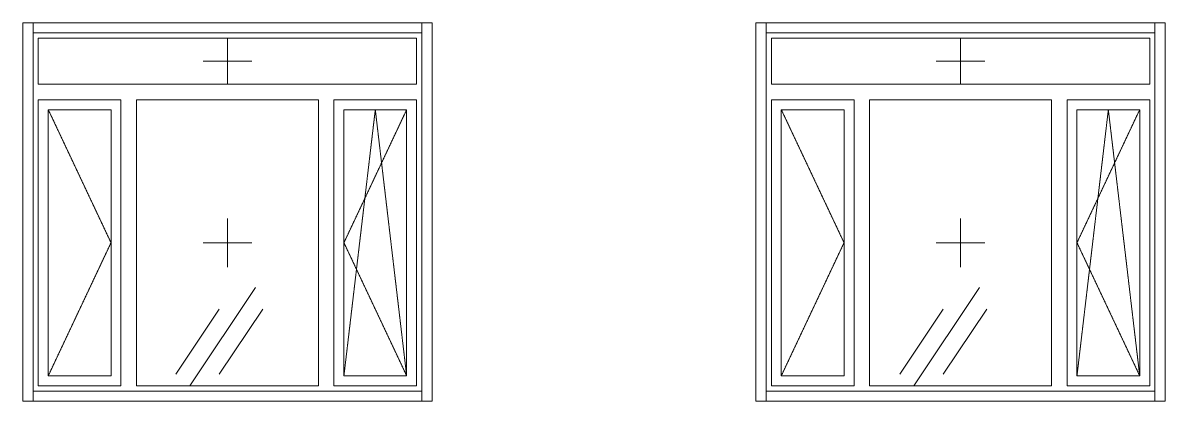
# Model space of a CAD drawing. Header units: millimetres. Extents: x -515342 to 330399, y -224905 to 507333.
# Drawn here: x 143944 to 149554, y 9578 to 11438 of the extents above; entities that cross this region are included whole.
import ezdxf

# ---------------------------------------------------------------- set-up
doc = ezdxf.new("R2010")
doc.units = ezdxf.units.MM
doc.linetypes.add('ASVP_Штриховая_ш2 п1', pattern=[3, 2, -1])
doc.layers.get('0').update_dxf_attribs({"lineweight": 0})
for name, color, linetype, lineweight in [('Витраж', 7, 'Continuous', 0), ('Окна', 7, 'Continuous', 0), ('Окна открывание', 7, 'Continuous', 0)]:
    doc.layers.add(name, color=color, linetype=linetype, lineweight=lineweight)
pattern_1 = [(236.31, (1066.07, 1244.6), (-1777.9963, -3556.002), [641.07, -5769.6]), (236.31, (1101.63, 1137.9), (-1777.9963, -3556.002), [384.64, -6026.03]), (236.31, (888.27, 1137.9), (-1777.9963, -3556.002), [384.64, -6026.03])]

# ---------------------------------------------------------------- blocks, each defined once
blk = doc.blocks.new('Окно_ПВХ_3Створки_1Фрамуга-верх - АР_Окно_ОП_1820_h_х1970_3ст2фр-в-V49-О_АР_Эскиз_Фасад 12-1 копия 1')
at = {"layer": 'Окна'}
h = blk.add_hatch(dxfattribs=at)
h.set_pattern_fill('FP_1', color=256, style=0, pattern_type=2)
h.set_pattern_definition(pattern_1)
h.paths.add_polyline_path([(-34786.5, 7635), (-34786.5, 8943), (-35094.5, 8943), (-35094.5, 7635), (-34805.4, 7635)])
at = {"layer": 'Окна открывание'}
h = blk.add_hatch(dxfattribs=at)
h.set_pattern_fill('FP_1', color=256, style=0, pattern_type=2)
h.set_pattern_definition(pattern_1)
h.paths.add_polyline_path([(-33767.5, 7586), (-33767.5, 8992), (-34661.5, 8992), (-34661.5, 7586), (-33905.9, 7586)])
at = {"layer": 'Окна'}
for p, q in [((-33285.5, 9294), (-35143.5, 9294)), ((-35143.5, 9294), (-35143.5, 9068)), ((-33285.5, 9068), (-33285.5, 9294)), ((-33285.5, 9068), (-35143.5, 9068)), ((-34737.5, 8992), (-35143.5, 8992)), ((-35143.5, 8992), (-35143.5, 7586)), ((-34737.5, 7586), (-34737.5, 8992)), ((-33767.5, 8992), (-34661.5, 8992)), ((-34661.5, 7586), (-34661.5, 8992)), ((-33767.5, 7586), (-33767.5, 8992)), ((-33285.5, 8992), (-33691.5, 8992)), ((-33691.5, 7586), (-33691.5, 8992)), ((-33285.5, 7586), (-33285.5, 8992)), ((-35094.5, 8943), (-35094.5, 7635)), ((-34786.5, 8943), (-35094.5, 8943)), ((-34786.5, 8943), (-34786.5, 7635)), ((-33642.5, 8943), (-33642.5, 7635)), ((-33334.5, 8943), (-33642.5, 8943)), ((-33334.5, 8943), (-33334.5, 7635)), ((-35094.5, 7635), (-34786.5, 7635)), ((-33642.5, 7635), (-33334.5, 7635)), ((-35143.5, 7586), (-34737.5, 7586)), ((-34661.5, 7586), (-33767.5, 7586)), ((-33691.5, 7586), (-33285.5, 7586))]:
    blk.add_line(p, q, dxfattribs=at)
at = {"layer": 'Окна открывание', "linetype": 'ASVP_Штриховая_ш2 п1'}
for p, q in [((-34214.5, 9068), (-34214.5, 9294)), ((-34334.5, 9181), (-34094.5, 9181)), ((-35094.5, 8943), (-34786.5, 8289)), ((-33488.5, 8943), (-33642.5, 7635)), ((-33334.5, 8943), (-33642.5, 8289)), ((-33334.5, 7635), (-33488.5, 8943)), ((-34214.5, 8169), (-34214.5, 8409)), ((-34786.5, 8289), (-35094.5, 7635)), ((-34094.5, 8289), (-34334.5, 8289)), ((-33642.5, 8289), (-33334.5, 7635))]:
    blk.add_line(p, q, dxfattribs=at)
blk = doc.blocks.new('Окно_ПВХ_3Створки_1Фрамуга-верх - АР_Окно_ОП_1820_h_х1970_3ст2фр-в-V71-О_АР_Эскиз_Фасад 12-1 копия 1')
at = {"layer": 'Окна'}
h = blk.add_hatch(dxfattribs=at)
h.set_pattern_fill('FP_1', color=256, style=0, pattern_type=2)
h.set_pattern_definition(pattern_1)
h.paths.add_polyline_path([(-38386.5, 7635), (-38386.5, 8943), (-38694.5, 8943), (-38694.5, 7635), (-38403.5, 7635)])
at = {"layer": 'Окна открывание'}
h = blk.add_hatch(dxfattribs=at)
h.set_pattern_fill('FP_1', color=256, style=0, pattern_type=2)
h.set_pattern_definition(pattern_1)
h.paths.add_polyline_path([(-37367.5, 7586), (-37367.5, 8992), (-38261.5, 8992), (-38261.5, 7586), (-37504, 7586)])
at = {"layer": 'Окна'}
for p, q in [((-36885.5, 9294), (-38743.5, 9294)), ((-38743.5, 9294), (-38743.5, 9068)), ((-36885.5, 9068), (-36885.5, 9294)), ((-36885.5, 9068), (-38743.5, 9068)), ((-38337.5, 8992), (-38743.5, 8992)), ((-38743.5, 8992), (-38743.5, 7586)), ((-38337.5, 7586), (-38337.5, 8992)), ((-37367.5, 8992), (-38261.5, 8992)), ((-38261.5, 7586), (-38261.5, 8992)), ((-37367.5, 7586), (-37367.5, 8992)), ((-36885.5, 8992), (-37291.5, 8992)), ((-37291.5, 7586), (-37291.5, 8992)), ((-36885.5, 7586), (-36885.5, 8992)), ((-38694.5, 8943), (-38694.5, 7635)), ((-38386.5, 8943), (-38694.5, 8943)), ((-38386.5, 8943), (-38386.5, 7635)), ((-37242.5, 8943), (-37242.5, 7635)), ((-36934.5, 8943), (-37242.5, 8943)), ((-36934.5, 8943), (-36934.5, 7635)), ((-38694.5, 7635), (-38386.5, 7635)), ((-37242.5, 7635), (-36934.5, 7635)), ((-38743.5, 7586), (-38337.5, 7586)), ((-38261.5, 7586), (-37367.5, 7586)), ((-37291.5, 7586), (-36885.5, 7586))]:
    blk.add_line(p, q, dxfattribs=at)
at = {"layer": 'Окна открывание', "linetype": 'ASVP_Штриховая_ш2 п1'}
for p, q in [((-37814.5, 9068), (-37814.5, 9294)), ((-37934.5, 9181), (-37694.5, 9181)), ((-38694.5, 8943), (-38386.5, 8289)), ((-37088.5, 8943), (-37242.5, 7635)), ((-36934.5, 8943), (-37242.5, 8289)), ((-36934.5, 7635), (-37088.5, 8943)), ((-37814.5, 8169), (-37814.5, 8409)), ((-38386.5, 8289), (-38694.5, 7635)), ((-37694.5, 8289), (-37934.5, 8289)), ((-37242.5, 8289), (-36934.5, 7635))]:
    blk.add_line(p, q, dxfattribs=at)
blk = doc.blocks.new('Прямоугольный импост - АР_Откос_Металлический_50х330 Коричневый Правый-9899920-О_АР_Эскиз_Фасад 12-1 копия 1')
at = {"layer": 'Витраж'}
for p, q in [((-6359.2, 2570), (-6359.2, 2620)), ((-6359.2, 2620), (-4449.2, 2620)), ((-4449.2, 2620), (-4449.2, 2570)), ((-6359.2, 2570), (-4449.2, 2570))]:
    blk.add_line(p, q, dxfattribs=at)
blk = doc.blocks.new('Прямоугольный импост - АР_Откос_Металлический_50х330 Коричневый Левый-9899774-О_АР_Эскиз_Фасад 12-1 копия 1')
at = {"layer": 'Витраж'}
for p, q in [((-6359.2, 760), (-6359.2, 810)), ((-4449.2, 810), (-6359.2, 810)), ((-4449.2, 810), (-4449.2, 760)), ((-4449.2, 760), (-6359.2, 760))]:
    blk.add_line(p, q, dxfattribs=at)
blk = doc.blocks.new('Прямоугольный импост - АР_Откос_Металлический_50х330 Коричневый Правый-9899919-О_АР_Эскиз_Фасад 12-1 копия 1')
at = {"layer": 'Витраж'}
for p, q in [((-4449.2, 2620), (-4399.2, 2620)), ((-4449.2, 2620), (-4449.2, 760)), ((-4399.2, 2620), (-4399.2, 760)), ((-4399.2, 760), (-4449.2, 760))]:
    blk.add_line(p, q, dxfattribs=at)
blk = doc.blocks.new('Прямоугольный импост - АР_Откос_Металлический_50х330 Коричневый Левый-9899773-О_АР_Эскиз_Фасад 12-1 копия 1')
at = {"layer": 'Витраж'}
for p, q in [((-6409.2, 2620), (-6359.2, 2620)), ((-6409.2, 760), (-6409.2, 2620)), ((-6359.2, 760), (-6359.2, 2620)), ((-6359.2, 760), (-6409.2, 760))]:
    blk.add_line(p, q, dxfattribs=at)
blk = doc.blocks.new('Прямоугольный импост - АР_Откос_Металлический_50х330 Белый Правый-9899493-О_АР_Эскиз_Фасад 12-1 копия 1')
at = {"layer": 'Витраж'}
for p, q in [((-9974.1, 2570), (-9974.1, 2620)), ((-9974.1, 2620), (-8064.1, 2620)), ((-8064.1, 2620), (-8064.1, 2570)), ((-9974.1, 2570), (-8064.1, 2570))]:
    blk.add_line(p, q, dxfattribs=at)
blk = doc.blocks.new('Прямоугольный импост - АР_Откос_Металлический_50х330 Белый Левый-9898761-О_АР_Эскиз_Фасад 12-1 копия 1')
at = {"layer": 'Витраж'}
for p, q in [((-9974.1, 760), (-9974.1, 810)), ((-8064.1, 810), (-9974.1, 810)), ((-8064.1, 810), (-8064.1, 760)), ((-8064.1, 760), (-9974.1, 760))]:
    blk.add_line(p, q, dxfattribs=at)
blk = doc.blocks.new('Прямоугольный импост - АР_Откос_Металлический_50х330 Белый Правый-9899492-О_АР_Эскиз_Фасад 12-1 копия 1')
at = {"layer": 'Витраж'}
for p, q in [((-8064.1, 2620), (-8014.1, 2620)), ((-8064.1, 2620), (-8064.1, 760)), ((-8014.1, 2620), (-8014.1, 760)), ((-8014.1, 760), (-8064.1, 760))]:
    blk.add_line(p, q, dxfattribs=at)
blk = doc.blocks.new('Прямоугольный импост - АР_Откос_Металлический_50х330 Белый Левый-V99-О_АР_Эскиз_Фасад 12-1 копия 1')
at = {"layer": 'Витраж'}
for p, q in [((-10024.1, 2620), (-9974.1, 2620)), ((-10024.1, 760), (-10024.1, 2620)), ((-9974.1, 760), (-9974.1, 2620)), ((-9974.1, 760), (-10024.1, 760))]:
    blk.add_line(p, q, dxfattribs=at)
blk = doc.blocks.new('СД_Люблино_Фасады_rvt-1-О_АР_Эскиз_Фасад 12-1 копия 1')
at = {"layer": 'Витраж', "lineweight": 9}
for name, p in [('Прямоугольный импост - АР_Откос_Металлический_50х330 Белый Левый-V99-О_АР_Эскиз_Фасад 12-1 копия 1', (-28795.3, 6750)), ('Прямоугольный импост - АР_Откос_Металлический_50х330 Белый Правый-9899493-О_АР_Эскиз_Фасад 12-1 копия 1', (-28795.3, 6750)), ('Прямоугольный импост - АР_Откос_Металлический_50х330 Белый Правый-9899492-О_АР_Эскиз_Фасад 12-1 копия 1', (-28795.3, 6750)), ('Прямоугольный импост - АР_Откос_Металлический_50х330 Коричневый Левый-9899773-О_АР_Эскиз_Фасад 12-1 копия 1', (-28810.3, 6750)), ('Прямоугольный импост - АР_Откос_Металлический_50х330 Коричневый Правый-9899920-О_АР_Эскиз_Фасад 12-1 копия 1', (-28810.3, 6750)), ('Прямоугольный импост - АР_Откос_Металлический_50х330 Коричневый Правый-9899919-О_АР_Эскиз_Фасад 12-1 копия 1', (-28810.3, 6750)), ('Прямоугольный импост - АР_Откос_Металлический_50х330 Белый Левый-9898761-О_АР_Эскиз_Фасад 12-1 копия 1', (-28795.3, 6750)), ('Прямоугольный импост - АР_Откос_Металлический_50х330 Коричневый Левый-9899774-О_АР_Эскиз_Фасад 12-1 копия 1', (-28810.3, 6750))]:
    blk.add_blockref(name, p, dxfattribs=at)
at = {"layer": 'Окна', "lineweight": 9}
for name in ['Окно_ПВХ_3Створки_1Фрамуга-верх - АР_Окно_ОП_1820_h_х1970_3ст2фр-в-V71-О_АР_Эскиз_Фасад 12-1 копия 1', 'Окно_ПВХ_3Створки_1Фрамуга-верх - АР_Окно_ОП_1820_h_х1970_3ст2фр-в-V49-О_АР_Эскиз_Фасад 12-1 копия 1']:
    blk.add_blockref(name, (0, 0), dxfattribs=at)

msp = doc.modelspace()

# ---------------------------------------------------------------- block references
msp.add_blockref('СД_Люблино_Фасады_rvt-1-О_АР_Эскиз_Фасад 12-1 копия 1', (182763.6864, 2067.7355))

doc.saveas('drawing.dxf')
